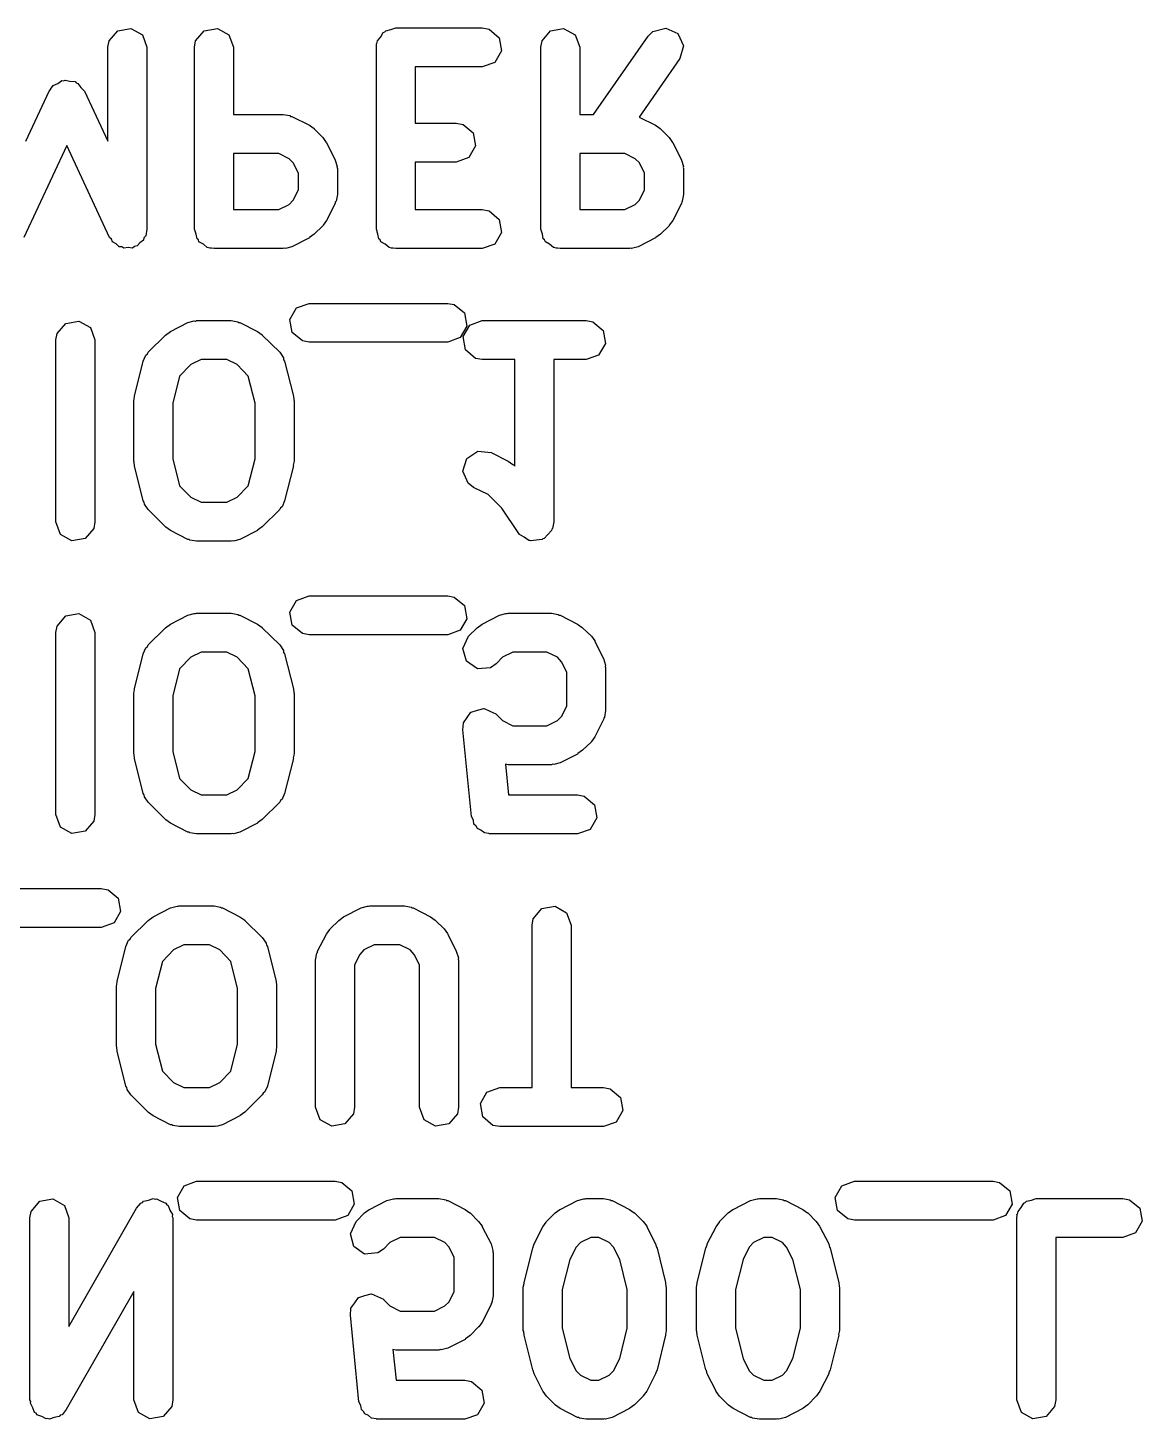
# Model space of a CAD drawing. Extents: x 101.2 to 197.2, y -144.3 to -85.8.
# Drawn here: x 124.28 to 128.57, y -114.32 to -108.96 of the extents above; entities that cross this region are included whole.
import ezdxf

# ---------------------------------------------------------------- set-up
doc = ezdxf.new("R2010")
doc.units = 0
doc.layers.add('BLACK', color=7, linetype='CONTINUOUS')

msp = doc.modelspace()

# ---------------------------------------------------------------- linework, layer by layer
at = {"layer": 'BLACK', "linetype": 'CONTINUOUS'}
for p, q in [((124.595, -109.014), (124.628, -108.975)), ((124.628, -108.975), (124.678, -108.966)), ((124.678, -108.966), (124.723, -108.991)), ((124.928, -109.014), (124.961, -108.975)), ((124.961, -108.975), (125.012, -108.966)), ((125.012, -108.966), (125.056, -108.991)), ((125.65, -108.982), (125.657, -108.98)), ((125.657, -108.98), (125.661, -108.975)), ((125.661, -108.975), (125.68, -108.971)), ((125.68, -108.971), (125.699, -108.964)), ((125.699, -108.964), (126.032, -108.964)), ((126.032, -108.964), (126.058, -108.969)), ((126.058, -108.969), (126.097, -109.002)), ((126.262, -109.014), (126.295, -108.975)), ((126.295, -108.975), (126.345, -108.966)), ((126.345, -108.966), (126.389, -108.991)), ((126.671, -108.996), (126.689, -108.978)), ((126.689, -108.978), (126.739, -108.965)), ((126.739, -108.965), (126.785, -108.986)), ((124.59, -109.039), (124.595, -109.014)), ((124.723, -108.991), (124.74, -109.039)), ((124.924, -109.039), (124.928, -109.014)), ((125.056, -108.991), (125.074, -109.039)), ((125.624, -109.039), (125.625, -109.03)), ((125.625, -109.026), (125.626, -109.024)), ((125.625, -109.03), (125.625, -109.026)), ((125.626, -109.024), (125.628, -109.014)), ((125.628, -109.014), (125.641, -108.999)), ((125.641, -108.999), (125.65, -108.982)), ((126.097, -109.002), (126.106, -109.052)), ((126.257, -109.039), (126.262, -109.014)), ((126.389, -108.991), (126.407, -109.039)), ((126.46, -109.298), (126.671, -108.996)), ((126.785, -108.986), (126.807, -109.033)), ((126.807, -109.033), (126.793, -109.082)), ((124.59, -109.401), (124.59, -109.039)), ((124.74, -109.039), (124.74, -109.739)), ((124.924, -109.739), (124.924, -109.039)), ((125.074, -109.039), (125.074, -109.298)), ((125.624, -109.739), (125.624, -109.039)), ((126.106, -109.052), (126.08, -109.097)), ((126.257, -109.739), (126.257, -109.039)), ((126.407, -109.039), (126.407, -109.298)), ((126.793, -109.082), (126.636, -109.308)), ((126.032, -109.114), (125.774, -109.114)), ((125.774, -109.114), (125.774, -109.331)), ((126.08, -109.097), (126.032, -109.114)), ((124.37, -109.2), (124.371, -109.196)), ((124.371, -109.196), (124.373, -109.195)), ((124.373, -109.195), (124.379, -109.186)), ((124.379, -109.186), (124.397, -109.178)), ((124.397, -109.178), (124.413, -109.167)), ((124.413, -109.167), (124.419, -109.168)), ((124.419, -109.168), (124.426, -109.165)), ((124.426, -109.165), (124.444, -109.17)), ((124.444, -109.17), (124.464, -109.171)), ((124.464, -109.171), (124.468, -109.176)), ((124.468, -109.176), (124.475, -109.178)), ((124.475, -109.178), (124.486, -109.194)), ((124.486, -109.194), (124.5, -109.208)), ((124.274, -109.401), (124.364, -109.208)), ((124.364, -109.208), (124.37, -109.2)), ((124.5, -109.208), (124.59, -109.401)), ((125.074, -109.298), (125.265, -109.298)), ((125.265, -109.298), (125.291, -109.302)), ((125.291, -109.302), (125.294, -109.305)), ((126.407, -109.298), (126.46, -109.298)), ((125.294, -109.305), (125.299, -109.306)), ((125.299, -109.306), (125.366, -109.339)), ((125.366, -109.339), (125.384, -109.352)), ((125.384, -109.352), (125.385, -109.353)), ((125.385, -109.353), (125.418, -109.386)), ((125.774, -109.331), (125.932, -109.331)), ((125.932, -109.331), (125.958, -109.336)), ((125.958, -109.336), (125.997, -109.369)), ((126.636, -109.308), (126.699, -109.339)), ((126.699, -109.339), (126.717, -109.352)), ((126.717, -109.352), (126.718, -109.353)), ((126.718, -109.353), (126.752, -109.386)), ((125.418, -109.386), (125.431, -109.405)), ((125.431, -109.405), (125.432, -109.406)), ((125.432, -109.406), (125.466, -109.473)), ((125.997, -109.369), (126.006, -109.419)), ((126.752, -109.386), (126.765, -109.405)), ((126.765, -109.405), (126.766, -109.406)), ((126.766, -109.406), (126.799, -109.473)), ((124.432, -109.417), (124.267, -109.771)), ((124.597, -109.771), (124.432, -109.417)), ((125.248, -109.448), (125.074, -109.448)), ((125.074, -109.448), (125.074, -109.664)), ((125.288, -109.468), (125.248, -109.448)), ((126.006, -109.419), (125.98, -109.464)), ((126.581, -109.448), (126.407, -109.448)), ((126.407, -109.448), (126.407, -109.664)), ((126.621, -109.468), (126.581, -109.448)), ((125.304, -109.484), (125.288, -109.468)), ((125.324, -109.524), (125.304, -109.484)), ((125.466, -109.473), (125.473, -109.498)), ((125.473, -109.498), (125.472, -109.502)), ((125.472, -109.502), (125.474, -109.506)), ((125.474, -109.506), (125.474, -109.606)), ((125.932, -109.481), (125.774, -109.481)), ((125.774, -109.481), (125.774, -109.664)), ((125.98, -109.464), (125.932, -109.481)), ((126.637, -109.484), (126.621, -109.468)), ((126.657, -109.524), (126.637, -109.484)), ((126.799, -109.473), (126.807, -109.498)), ((126.807, -109.498), (126.805, -109.502)), ((126.805, -109.502), (126.807, -109.506)), ((126.807, -109.506), (126.807, -109.606)), ((125.324, -109.588), (125.324, -109.524)), ((126.657, -109.588), (126.657, -109.524)), ((125.304, -109.628), (125.324, -109.588)), ((125.474, -109.606), (125.469, -109.632)), ((126.637, -109.628), (126.657, -109.588)), ((126.807, -109.606), (126.802, -109.632)), ((125.074, -109.664), (125.248, -109.664)), ((125.248, -109.664), (125.288, -109.644)), ((125.288, -109.644), (125.304, -109.628)), ((125.466, -109.64), (125.432, -109.706)), ((125.469, -109.632), (125.466, -109.635)), ((125.466, -109.635), (125.466, -109.64)), ((125.774, -109.664), (126.032, -109.664)), ((126.032, -109.664), (126.058, -109.669)), ((126.058, -109.669), (126.097, -109.702)), ((126.407, -109.664), (126.581, -109.664)), ((126.581, -109.664), (126.621, -109.644)), ((126.621, -109.644), (126.637, -109.628)), ((126.799, -109.64), (126.766, -109.706)), ((126.8, -109.635), (126.799, -109.64)), ((126.802, -109.632), (126.8, -109.635)), ((125.418, -109.726), (125.385, -109.759)), ((125.419, -109.724), (125.418, -109.726)), ((125.432, -109.706), (125.419, -109.724)), ((126.097, -109.702), (126.106, -109.752)), ((126.752, -109.726), (126.718, -109.759)), ((126.766, -109.706), (126.752, -109.724)), ((126.752, -109.724), (126.752, -109.726)), ((124.604, -109.778), (124.597, -109.771)), ((124.608, -109.788), (124.604, -109.778)), ((124.727, -109.782), (124.713, -109.792)), ((124.729, -109.773), (124.727, -109.782)), ((124.736, -109.765), (124.729, -109.773)), ((124.74, -109.739), (124.736, -109.765)), ((124.93, -109.758), (124.924, -109.739)), ((124.934, -109.777), (124.93, -109.758)), ((124.939, -109.781), (124.934, -109.777)), ((124.941, -109.788), (124.939, -109.781)), ((125.366, -109.773), (125.299, -109.807)), ((125.367, -109.772), (125.366, -109.773)), ((125.385, -109.759), (125.367, -109.772)), ((125.63, -109.758), (125.624, -109.739)), ((125.634, -109.777), (125.63, -109.758)), ((125.639, -109.781), (125.634, -109.777)), ((125.641, -109.788), (125.639, -109.781)), ((126.106, -109.752), (126.08, -109.797)), ((126.264, -109.758), (126.257, -109.739)), ((126.267, -109.777), (126.264, -109.758)), ((126.272, -109.781), (126.267, -109.777)), ((126.275, -109.788), (126.272, -109.781)), ((126.699, -109.773), (126.632, -109.807)), ((126.7, -109.772), (126.699, -109.773)), ((126.718, -109.759), (126.7, -109.772)), ((124.622, -109.796), (124.608, -109.788)), ((124.634, -109.807), (124.622, -109.796)), ((124.644, -109.808), (124.634, -109.807)), ((124.652, -109.813), (124.644, -109.808)), ((124.668, -109.81), (124.652, -109.813)), ((124.685, -109.812), (124.668, -109.81)), ((124.693, -109.806), (124.685, -109.812)), ((124.703, -109.804), (124.693, -109.806)), ((124.713, -109.792), (124.703, -109.804)), ((124.958, -109.797), (124.941, -109.788)), ((124.973, -109.81), (124.958, -109.797)), ((124.983, -109.812), (124.973, -109.81)), ((124.986, -109.813), (124.983, -109.812)), ((124.989, -109.813), (124.986, -109.813)), ((124.999, -109.814), (124.989, -109.813)), ((125.265, -109.814), (124.999, -109.814)), ((125.27, -109.813), (125.265, -109.814)), ((125.274, -109.814), (125.27, -109.813)), ((125.299, -109.807), (125.274, -109.814)), ((125.658, -109.797), (125.641, -109.788)), ((125.673, -109.81), (125.658, -109.797)), ((125.683, -109.812), (125.673, -109.81)), ((125.686, -109.813), (125.683, -109.812)), ((125.689, -109.813), (125.686, -109.813)), ((125.699, -109.814), (125.689, -109.813)), ((126.032, -109.814), (125.699, -109.814)), ((126.08, -109.797), (126.032, -109.814)), ((126.291, -109.797), (126.275, -109.788)), ((126.306, -109.81), (126.291, -109.797)), ((126.316, -109.812), (126.306, -109.81)), ((126.319, -109.813), (126.316, -109.812)), ((126.322, -109.813), (126.319, -109.813)), ((126.332, -109.814), (126.322, -109.813)), ((126.599, -109.814), (126.332, -109.814)), ((126.603, -109.813), (126.599, -109.814)), ((126.607, -109.814), (126.603, -109.813)), ((126.632, -109.807), (126.607, -109.814)), ((125.291, -110.087), (125.317, -110.042)), ((125.317, -110.042), (125.365, -110.025)), ((125.365, -110.025), (125.899, -110.025)), ((125.899, -110.025), (125.924, -110.029)), ((125.924, -110.029), (125.964, -110.062)), ((124.395, -110.141), (124.428, -110.102)), ((124.428, -110.102), (124.478, -110.093)), ((124.478, -110.093), (124.523, -110.118)), ((124.832, -110.133), (124.898, -110.099)), ((124.898, -110.099), (124.923, -110.092)), ((124.923, -110.092), (124.928, -110.093)), ((124.928, -110.093), (124.932, -110.091)), ((124.932, -110.091), (125.065, -110.091)), ((125.065, -110.091), (125.091, -110.096)), ((125.091, -110.096), (125.094, -110.099)), ((125.094, -110.099), (125.099, -110.099)), ((125.099, -110.099), (125.166, -110.133)), ((125.3, -110.137), (125.291, -110.087)), ((125.964, -110.062), (125.973, -110.113)), ((125.984, -110.109), (126.032, -110.091)), ((126.032, -110.091), (126.432, -110.091)), ((126.432, -110.091), (126.458, -110.096)), ((126.458, -110.096), (126.497, -110.129)), ((124.39, -110.166), (124.395, -110.141)), ((124.523, -110.118), (124.54, -110.166)), ((124.746, -110.213), (124.812, -110.147)), ((124.812, -110.147), (124.831, -110.134)), ((124.831, -110.134), (124.832, -110.133)), ((125.166, -110.133), (125.184, -110.146)), ((125.184, -110.146), (125.185, -110.147)), ((125.185, -110.147), (125.252, -110.213)), ((125.34, -110.17), (125.3, -110.137)), ((125.947, -110.157), (125.899, -110.175)), ((125.973, -110.113), (125.947, -110.157)), ((125.958, -110.153), (125.984, -110.109)), ((125.967, -110.204), (125.958, -110.153)), ((126.497, -110.129), (126.506, -110.179)), ((124.39, -110.866), (124.39, -110.166)), ((124.54, -110.166), (124.54, -110.866)), ((124.743, -110.22), (124.746, -110.213)), ((125.252, -110.213), (125.267, -110.235)), ((125.365, -110.175), (125.34, -110.17)), ((125.899, -110.175), (125.365, -110.175)), ((126.006, -110.237), (125.967, -110.204)), ((126.506, -110.179), (126.48, -110.224)), ((124.693, -110.382), (124.726, -110.248)), ((124.726, -110.248), (124.737, -110.224)), ((124.737, -110.224), (124.743, -110.22)), ((124.91, -110.261), (124.866, -110.305)), ((124.95, -110.241), (124.91, -110.261)), ((125.048, -110.241), (124.95, -110.241)), ((125.088, -110.261), (125.048, -110.241)), ((125.131, -110.305), (125.088, -110.261)), ((125.267, -110.235), (125.267, -110.242)), ((125.267, -110.242), (125.271, -110.248)), ((125.271, -110.248), (125.305, -110.382)), ((126.032, -110.241), (126.006, -110.237)), ((126.157, -110.241), (126.032, -110.241)), ((126.157, -110.652), (126.157, -110.241)), ((126.432, -110.241), (126.307, -110.241)), ((126.307, -110.241), (126.307, -110.866)), ((126.48, -110.224), (126.432, -110.241)), ((124.866, -110.305), (124.84, -110.409)), ((125.157, -110.409), (125.131, -110.305)), ((124.69, -110.4), (124.693, -110.385)), ((124.69, -110.633), (124.69, -110.4)), ((124.693, -110.385), (124.693, -110.382)), ((124.84, -110.409), (124.84, -110.624)), ((125.157, -110.624), (125.157, -110.409)), ((125.305, -110.382), (125.306, -110.397)), ((125.306, -110.397), (125.307, -110.4)), ((125.307, -110.4), (125.307, -110.633)), ((124.692, -110.636), (124.69, -110.633)), ((124.693, -110.651), (124.692, -110.636)), ((124.84, -110.624), (124.866, -110.728)), ((125.131, -110.728), (125.157, -110.624)), ((125.307, -110.633), (125.304, -110.648)), ((125.957, -110.671), (125.972, -110.622)), ((125.972, -110.622), (126.015, -110.594)), ((126.015, -110.594), (126.066, -110.599)), ((126.066, -110.599), (126.132, -110.633)), ((126.132, -110.633), (126.15, -110.646)), ((124.726, -110.785), (124.693, -110.651)), ((125.305, -110.651), (125.271, -110.785)), ((125.304, -110.648), (125.305, -110.651)), ((125.978, -110.718), (125.957, -110.671)), ((126.15, -110.646), (126.152, -110.647)), ((126.152, -110.647), (126.157, -110.652)), ((124.866, -110.728), (124.91, -110.771)), ((125.088, -110.771), (125.131, -110.728)), ((125.998, -110.734), (125.978, -110.718)), ((126.054, -110.761), (125.998, -110.734)), ((124.73, -110.791), (124.726, -110.785)), ((124.731, -110.798), (124.73, -110.791)), ((124.746, -110.819), (124.731, -110.798)), ((124.91, -110.771), (124.95, -110.791)), ((124.95, -110.791), (125.048, -110.791)), ((125.048, -110.791), (125.088, -110.771)), ((125.271, -110.785), (125.261, -110.808)), ((126.107, -110.814), (126.054, -110.761)), ((124.812, -110.886), (124.746, -110.819)), ((125.252, -110.819), (125.185, -110.886)), ((125.255, -110.813), (125.252, -110.819)), ((125.261, -110.808), (125.255, -110.813)), ((126.17, -110.908), (126.107, -110.814)), ((124.408, -110.915), (124.39, -110.866)), ((124.536, -110.892), (124.503, -110.931)), ((124.54, -110.866), (124.536, -110.892)), ((124.814, -110.887), (124.812, -110.886)), ((124.832, -110.9), (124.814, -110.887)), ((124.898, -110.934), (124.832, -110.9)), ((125.166, -110.9), (125.099, -110.934)), ((125.167, -110.899), (125.166, -110.9)), ((125.185, -110.886), (125.167, -110.899)), ((126.173, -110.911), (126.17, -110.908)), ((126.299, -110.9), (126.284, -110.915)), ((126.3, -110.895), (126.299, -110.9)), ((126.302, -110.892), (126.3, -110.895)), ((126.307, -110.866), (126.302, -110.892)), ((124.452, -110.94), (124.408, -110.915)), ((124.503, -110.931), (124.452, -110.94)), ((124.903, -110.934), (124.898, -110.934)), ((124.906, -110.937), (124.903, -110.934)), ((124.932, -110.941), (124.906, -110.937)), ((125.065, -110.941), (124.932, -110.941)), ((125.07, -110.94), (125.065, -110.941)), ((125.074, -110.941), (125.07, -110.94)), ((125.099, -110.934), (125.074, -110.941)), ((126.175, -110.915), (126.173, -110.911)), ((126.193, -110.926), (126.175, -110.915)), ((126.211, -110.938), (126.193, -110.926)), ((126.215, -110.938), (126.211, -110.938)), ((126.219, -110.94), (126.215, -110.938)), ((126.24, -110.937), (126.219, -110.94)), ((126.262, -110.935), (126.24, -110.937)), ((126.265, -110.932), (126.262, -110.935)), ((126.27, -110.931), (126.265, -110.932)), ((126.284, -110.915), (126.27, -110.931)), ((125.291, -111.214), (125.317, -111.169)), ((125.317, -111.169), (125.365, -111.152)), ((125.365, -111.152), (125.899, -111.152)), ((125.899, -111.152), (125.924, -111.156)), ((125.924, -111.156), (125.964, -111.189)), ((124.395, -111.268), (124.428, -111.229)), ((124.428, -111.229), (124.478, -111.22)), ((124.478, -111.22), (124.523, -111.245)), ((124.832, -111.26), (124.898, -111.226)), ((124.898, -111.226), (124.923, -111.219)), ((124.923, -111.219), (124.928, -111.22)), ((124.928, -111.22), (124.932, -111.218)), ((124.932, -111.218), (125.065, -111.218)), ((125.065, -111.218), (125.091, -111.223)), ((125.091, -111.223), (125.094, -111.226)), ((125.094, -111.226), (125.099, -111.226)), ((125.099, -111.226), (125.166, -111.26)), ((125.3, -111.264), (125.291, -111.214)), ((125.964, -111.189), (125.973, -111.24)), ((126.032, -111.26), (126.098, -111.226)), ((126.098, -111.226), (126.123, -111.219)), ((126.123, -111.219), (126.128, -111.22)), ((126.128, -111.22), (126.132, -111.218)), ((126.132, -111.218), (126.299, -111.218)), ((126.299, -111.218), (126.324, -111.223)), ((126.324, -111.223), (126.328, -111.226)), ((126.328, -111.226), (126.332, -111.226)), ((126.332, -111.226), (126.399, -111.26)), ((124.39, -111.293), (124.395, -111.268)), ((124.523, -111.245), (124.54, -111.293)), ((124.746, -111.34), (124.812, -111.274)), ((124.812, -111.274), (124.831, -111.261)), ((124.831, -111.261), (124.832, -111.26)), ((125.166, -111.26), (125.184, -111.273)), ((125.184, -111.273), (125.185, -111.274)), ((125.185, -111.274), (125.252, -111.34)), ((125.34, -111.297), (125.3, -111.264)), ((125.947, -111.284), (125.899, -111.302)), ((125.973, -111.24), (125.947, -111.284)), ((125.979, -111.307), (126.012, -111.274)), ((126.012, -111.274), (126.031, -111.261)), ((126.031, -111.261), (126.032, -111.26)), ((126.399, -111.26), (126.417, -111.273)), ((126.417, -111.273), (126.418, -111.274)), ((126.418, -111.274), (126.452, -111.307)), ((124.39, -111.993), (124.39, -111.293)), ((124.54, -111.293), (124.54, -111.993)), ((125.365, -111.302), (125.34, -111.297)), ((125.899, -111.302), (125.365, -111.302)), ((125.957, -111.354), (125.979, -111.307)), ((126.452, -111.307), (126.465, -111.325)), ((126.465, -111.325), (126.466, -111.327)), ((126.466, -111.327), (126.499, -111.393)), ((124.693, -111.509), (124.726, -111.375)), ((124.726, -111.375), (124.737, -111.351)), ((124.737, -111.351), (124.743, -111.347)), ((124.743, -111.347), (124.746, -111.34)), ((124.91, -111.388), (124.866, -111.432)), ((124.95, -111.368), (124.91, -111.388)), ((125.048, -111.368), (124.95, -111.368)), ((125.088, -111.388), (125.048, -111.368)), ((125.131, -111.432), (125.088, -111.388)), ((125.252, -111.34), (125.267, -111.362)), ((125.267, -111.362), (125.267, -111.369)), ((125.267, -111.369), (125.271, -111.375)), ((125.271, -111.375), (125.305, -111.509)), ((125.971, -111.403), (125.957, -111.354)), ((126.11, -111.388), (126.085, -111.413)), ((126.15, -111.368), (126.11, -111.388)), ((126.281, -111.368), (126.15, -111.368)), ((126.321, -111.388), (126.281, -111.368)), ((126.337, -111.405), (126.321, -111.388)), ((124.866, -111.432), (124.84, -111.536)), ((125.157, -111.536), (125.131, -111.432)), ((126.013, -111.433), (125.971, -111.403)), ((126.064, -111.428), (126.013, -111.433)), ((126.085, -111.413), (126.064, -111.428)), ((126.357, -111.445), (126.337, -111.405)), ((126.357, -111.576), (126.357, -111.445)), ((126.499, -111.393), (126.507, -111.418)), ((126.507, -111.418), (126.505, -111.423)), ((126.505, -111.423), (126.507, -111.427)), ((126.507, -111.427), (126.507, -111.593)), ((124.69, -111.527), (124.693, -111.512)), ((124.69, -111.76), (124.69, -111.527)), ((124.693, -111.512), (124.693, -111.509)), ((124.84, -111.536), (124.84, -111.751)), ((125.157, -111.751), (125.157, -111.536)), ((125.305, -111.509), (125.306, -111.524)), ((125.306, -111.524), (125.307, -111.527)), ((125.307, -111.527), (125.307, -111.76)), ((125.974, -111.62), (125.988, -111.599)), ((125.988, -111.599), (125.989, -111.599)), ((125.989, -111.599), (126.013, -111.592)), ((125.989, -111.599), (125.989, -111.599)), ((126.013, -111.592), (126.038, -111.585)), ((126.038, -111.585), (126.038, -111.586)), ((126.038, -111.586), (126.039, -111.585)), ((126.039, -111.585), (126.061, -111.596)), ((126.061, -111.596), (126.084, -111.606)), ((126.084, -111.606), (126.085, -111.607)), ((126.085, -111.607), (126.085, -111.607)), ((126.085, -111.607), (126.11, -111.632)), ((126.337, -111.616), (126.357, -111.576)), ((126.507, -111.593), (126.502, -111.619)), ((125.957, -111.668), (125.959, -111.642)), ((125.959, -111.642), (125.96, -111.641)), ((125.96, -111.641), (125.974, -111.62)), ((125.96, -111.641), (125.96, -111.641)), ((126.11, -111.632), (126.15, -111.652)), ((126.15, -111.652), (126.281, -111.652)), ((126.281, -111.652), (126.321, -111.632)), ((126.321, -111.632), (126.337, -111.616)), ((126.499, -111.627), (126.466, -111.694)), ((126.5, -111.623), (126.499, -111.627)), ((126.502, -111.619), (126.5, -111.623)), ((125.991, -112.001), (125.957, -111.668)), ((126.452, -111.713), (126.418, -111.746)), ((126.466, -111.694), (126.452, -111.712)), ((126.452, -111.712), (126.452, -111.713)), ((124.692, -111.763), (124.69, -111.76)), ((124.693, -111.778), (124.692, -111.763)), ((124.84, -111.751), (124.866, -111.855)), ((125.131, -111.855), (125.157, -111.751)), ((125.307, -111.76), (125.304, -111.775)), ((126.399, -111.761), (126.332, -111.794)), ((126.4, -111.759), (126.399, -111.761)), ((126.418, -111.746), (126.4, -111.759)), ((124.726, -111.912), (124.693, -111.778)), ((125.305, -111.778), (125.271, -111.912)), ((125.304, -111.775), (125.305, -111.778)), ((126.132, -111.802), (126.121, -111.8)), ((126.121, -111.8), (126.133, -111.918)), ((126.299, -111.802), (126.132, -111.802)), ((126.303, -111.8), (126.299, -111.802)), ((126.307, -111.801), (126.303, -111.8)), ((126.332, -111.794), (126.307, -111.801)), ((124.866, -111.855), (124.91, -111.898)), ((125.088, -111.898), (125.131, -111.855)), ((124.73, -111.918), (124.726, -111.912)), ((124.731, -111.925), (124.73, -111.918)), ((124.746, -111.946), (124.731, -111.925)), ((124.91, -111.898), (124.95, -111.918)), ((124.95, -111.918), (125.048, -111.918)), ((125.048, -111.918), (125.088, -111.898)), ((125.271, -111.912), (125.261, -111.935)), ((126.133, -111.918), (126.399, -111.918)), ((126.399, -111.918), (126.424, -111.923)), ((126.424, -111.923), (126.464, -111.956)), ((124.812, -112.013), (124.746, -111.946)), ((125.252, -111.946), (125.185, -112.013)), ((125.255, -111.94), (125.252, -111.946)), ((125.261, -111.935), (125.255, -111.94)), ((126.464, -111.956), (126.473, -112.006)), ((124.408, -112.042), (124.39, -111.993)), ((124.536, -112.019), (124.503, -112.058)), ((124.54, -111.993), (124.536, -112.019)), ((124.814, -112.014), (124.812, -112.013)), ((124.832, -112.027), (124.814, -112.014)), ((124.898, -112.061), (124.832, -112.027)), ((125.166, -112.027), (125.099, -112.061)), ((125.167, -112.026), (125.166, -112.027)), ((125.185, -112.013), (125.167, -112.026)), ((125.998, -112.015), (125.991, -112.001)), ((126, -112.031), (125.998, -112.015)), ((126.008, -112.038), (126, -112.031)), ((126.473, -112.006), (126.447, -112.051)), ((124.452, -112.067), (124.408, -112.042)), ((124.503, -112.058), (124.452, -112.067)), ((124.903, -112.061), (124.898, -112.061)), ((124.906, -112.064), (124.903, -112.061)), ((124.932, -112.068), (124.906, -112.064)), ((125.065, -112.068), (124.932, -112.068)), ((125.07, -112.067), (125.065, -112.068)), ((125.074, -112.068), (125.07, -112.067)), ((125.099, -112.061), (125.074, -112.068)), ((126.013, -112.047), (126.008, -112.038)), ((126.027, -112.054), (126.013, -112.047)), ((126.04, -112.064), (126.027, -112.054)), ((126.057, -112.067), (126.04, -112.064)), ((126.06, -112.068), (126.057, -112.067)), ((126.061, -112.068), (126.06, -112.068)), ((126.065, -112.068), (126.061, -112.068)), ((126.399, -112.068), (126.065, -112.068)), ((126.447, -112.051), (126.399, -112.068)), ((124.032, -112.279), (124.565, -112.279)), ((124.565, -112.279), (124.591, -112.283)), ((124.591, -112.283), (124.63, -112.316)), ((124.63, -112.316), (124.639, -112.367)), ((124.765, -112.387), (124.832, -112.353)), ((124.832, -112.353), (124.857, -112.346)), ((124.857, -112.346), (124.861, -112.347)), ((124.861, -112.347), (124.865, -112.345)), ((124.865, -112.345), (124.999, -112.345)), ((124.999, -112.345), (125.024, -112.35)), ((125.024, -112.35), (125.028, -112.353)), ((125.028, -112.353), (125.032, -112.353)), ((125.032, -112.353), (125.099, -112.387)), ((125.498, -112.387), (125.565, -112.353)), ((125.565, -112.353), (125.59, -112.346)), ((125.59, -112.346), (125.594, -112.347)), ((125.594, -112.347), (125.599, -112.345)), ((125.599, -112.345), (125.732, -112.345)), ((125.732, -112.345), (125.758, -112.35)), ((125.758, -112.35), (125.761, -112.353)), ((125.761, -112.353), (125.766, -112.353)), ((125.766, -112.353), (125.832, -112.387)), ((126.228, -112.395), (126.261, -112.356)), ((126.261, -112.356), (126.312, -112.347)), ((126.312, -112.347), (126.356, -112.372)), ((124.639, -112.367), (124.614, -112.411)), ((124.679, -112.467), (124.746, -112.401)), ((124.746, -112.401), (124.764, -112.388)), ((124.764, -112.388), (124.765, -112.387)), ((125.099, -112.387), (125.117, -112.4)), ((125.117, -112.4), (125.118, -112.401)), ((125.118, -112.401), (125.185, -112.467)), ((125.446, -112.434), (125.479, -112.401)), ((125.479, -112.401), (125.497, -112.388)), ((125.497, -112.388), (125.498, -112.387)), ((125.832, -112.387), (125.85, -112.4)), ((125.85, -112.4), (125.852, -112.401)), ((125.852, -112.401), (125.885, -112.434)), ((126.224, -112.42), (126.228, -112.395)), ((126.356, -112.372), (126.374, -112.42)), ((124.565, -112.429), (124.032, -112.429)), ((124.614, -112.411), (124.565, -112.429)), ((125.398, -112.52), (125.432, -112.454)), ((125.432, -112.454), (125.445, -112.436)), ((125.445, -112.436), (125.446, -112.434)), ((125.885, -112.434), (125.898, -112.452)), ((125.898, -112.452), (125.899, -112.454)), ((125.899, -112.454), (125.932, -112.52)), ((126.224, -113.045), (126.224, -112.42)), ((126.374, -112.42), (126.374, -113.045)), ((124.626, -112.636), (124.659, -112.502)), ((124.659, -112.502), (124.67, -112.478)), ((124.67, -112.478), (124.676, -112.474)), ((124.676, -112.474), (124.679, -112.467)), ((124.843, -112.515), (124.8, -112.559)), ((124.883, -112.495), (124.843, -112.515)), ((124.981, -112.495), (124.883, -112.495)), ((125.021, -112.515), (124.981, -112.495)), ((125.064, -112.559), (125.021, -112.515)), ((125.185, -112.467), (125.2, -112.489)), ((125.2, -112.489), (125.201, -112.496)), ((125.201, -112.496), (125.205, -112.502)), ((125.205, -112.502), (125.238, -112.636)), ((125.576, -112.515), (125.56, -112.532)), ((125.616, -112.495), (125.576, -112.515)), ((125.714, -112.495), (125.616, -112.495)), ((125.754, -112.515), (125.714, -112.495)), ((125.77, -112.532), (125.754, -112.515)), ((124.8, -112.559), (124.774, -112.663)), ((125.09, -112.663), (125.064, -112.559)), ((125.39, -112.554), (125.395, -112.528)), ((125.39, -113.12), (125.39, -112.554)), ((125.395, -112.528), (125.398, -112.525)), ((125.398, -112.525), (125.398, -112.52)), ((125.56, -112.532), (125.54, -112.572)), ((125.79, -112.572), (125.77, -112.532)), ((125.932, -112.52), (125.94, -112.545)), ((125.94, -112.545), (125.939, -112.55)), ((125.939, -112.55), (125.94, -112.554)), ((125.94, -112.554), (125.94, -113.12)), ((125.54, -112.572), (125.54, -113.12)), ((125.79, -113.12), (125.79, -112.572)), ((124.624, -112.654), (124.626, -112.639)), ((124.624, -112.887), (124.624, -112.654)), ((124.626, -112.639), (124.626, -112.636)), ((124.774, -112.663), (124.774, -112.878)), ((125.09, -112.878), (125.09, -112.663)), ((125.238, -112.636), (125.239, -112.651)), ((125.239, -112.651), (125.24, -112.654)), ((125.24, -112.654), (125.24, -112.887)), ((124.625, -112.89), (124.624, -112.887)), ((124.626, -112.905), (124.625, -112.89)), ((124.774, -112.878), (124.8, -112.982)), ((125.064, -112.982), (125.09, -112.878)), ((125.24, -112.887), (125.238, -112.902)), ((124.659, -113.039), (124.626, -112.905)), ((125.238, -112.905), (125.205, -113.039)), ((125.238, -112.902), (125.238, -112.905)), ((124.8, -112.982), (124.843, -113.025)), ((125.021, -113.025), (125.064, -112.982)), ((124.663, -113.045), (124.659, -113.039)), ((124.664, -113.052), (124.663, -113.045)), ((124.679, -113.073), (124.664, -113.052)), ((124.843, -113.025), (124.883, -113.045)), ((124.883, -113.045), (124.981, -113.045)), ((124.981, -113.045), (125.021, -113.025)), ((125.205, -113.039), (125.194, -113.062)), ((126.05, -113.063), (126.099, -113.045)), ((126.099, -113.045), (126.224, -113.045)), ((126.374, -113.045), (126.499, -113.045)), ((126.499, -113.045), (126.524, -113.05)), ((126.524, -113.05), (126.564, -113.083)), ((124.746, -113.14), (124.679, -113.073)), ((125.185, -113.073), (125.118, -113.14)), ((125.188, -113.067), (125.185, -113.073)), ((125.194, -113.062), (125.188, -113.067)), ((126.025, -113.107), (126.05, -113.063)), ((126.034, -113.158), (126.025, -113.107)), ((126.564, -113.083), (126.573, -113.133)), ((124.747, -113.141), (124.746, -113.14)), ((124.765, -113.154), (124.747, -113.141)), ((124.832, -113.188), (124.765, -113.154)), ((125.099, -113.154), (125.032, -113.188)), ((125.1, -113.153), (125.099, -113.154)), ((125.118, -113.14), (125.1, -113.153)), ((125.408, -113.169), (125.39, -113.12)), ((125.536, -113.146), (125.503, -113.185)), ((125.54, -113.12), (125.536, -113.146)), ((125.808, -113.169), (125.79, -113.12)), ((125.936, -113.146), (125.903, -113.185)), ((125.94, -113.12), (125.936, -113.146)), ((126.073, -113.191), (126.034, -113.158)), ((126.573, -113.133), (126.547, -113.178)), ((124.836, -113.188), (124.832, -113.188)), ((124.84, -113.191), (124.836, -113.188)), ((124.865, -113.195), (124.84, -113.191)), ((124.999, -113.195), (124.865, -113.195)), ((125.003, -113.194), (124.999, -113.195)), ((125.007, -113.195), (125.003, -113.194)), ((125.032, -113.188), (125.007, -113.195)), ((125.452, -113.194), (125.408, -113.169)), ((125.503, -113.185), (125.452, -113.194)), ((125.852, -113.194), (125.808, -113.169)), ((125.903, -113.185), (125.852, -113.194)), ((126.099, -113.195), (126.073, -113.191)), ((126.499, -113.195), (126.099, -113.195)), ((126.547, -113.178), (126.499, -113.195)), ((124.858, -113.468), (124.884, -113.423)), ((124.884, -113.423), (124.932, -113.406)), ((124.932, -113.406), (125.465, -113.406)), ((125.465, -113.406), (125.491, -113.41)), ((125.491, -113.41), (125.53, -113.443)), ((127.391, -113.468), (127.417, -113.423)), ((127.417, -113.423), (127.465, -113.406)), ((127.465, -113.406), (127.999, -113.406)), ((127.999, -113.406), (128.024, -113.41)), ((128.024, -113.41), (128.064, -113.443)), ((124.328, -113.483), (124.378, -113.474)), ((124.378, -113.474), (124.423, -113.499)), ((124.728, -113.483), (124.747, -113.479)), ((124.747, -113.479), (124.765, -113.472)), ((124.765, -113.472), (124.772, -113.475)), ((124.772, -113.475), (124.778, -113.474)), ((124.778, -113.474), (124.795, -113.483)), ((124.867, -113.518), (124.858, -113.468)), ((125.53, -113.443), (125.539, -113.494)), ((125.598, -113.514), (125.665, -113.48)), ((125.665, -113.48), (125.69, -113.473)), ((125.69, -113.473), (125.694, -113.474)), ((125.694, -113.474), (125.699, -113.472)), ((125.699, -113.472), (125.865, -113.472)), ((125.865, -113.472), (125.891, -113.477)), ((125.891, -113.477), (125.894, -113.48)), ((125.894, -113.48), (125.899, -113.48)), ((125.899, -113.48), (125.966, -113.514)), ((126.332, -113.514), (126.398, -113.48)), ((126.398, -113.48), (126.423, -113.473)), ((126.423, -113.473), (126.428, -113.474)), ((126.428, -113.474), (126.432, -113.472)), ((126.432, -113.472), (126.499, -113.472)), ((126.499, -113.472), (126.524, -113.477)), ((126.524, -113.477), (126.528, -113.48)), ((126.528, -113.48), (126.532, -113.48)), ((126.532, -113.48), (126.599, -113.514)), ((126.998, -113.514), (127.065, -113.48)), ((127.065, -113.48), (127.09, -113.473)), ((127.09, -113.473), (127.094, -113.474)), ((127.094, -113.474), (127.099, -113.472)), ((127.099, -113.472), (127.165, -113.472)), ((127.165, -113.472), (127.191, -113.477)), ((127.191, -113.477), (127.194, -113.48)), ((127.194, -113.48), (127.199, -113.48)), ((127.199, -113.48), (127.266, -113.514)), ((127.4, -113.518), (127.391, -113.468)), ((128.064, -113.443), (128.073, -113.494)), ((128.128, -113.483), (128.147, -113.479)), ((128.147, -113.479), (128.165, -113.472)), ((128.165, -113.472), (128.499, -113.472)), ((128.499, -113.472), (128.524, -113.477)), ((128.524, -113.477), (128.564, -113.51)), ((124.29, -113.547), (124.295, -113.522)), ((124.295, -113.522), (124.328, -113.483)), ((124.423, -113.499), (124.44, -113.547)), ((124.44, -113.965), (124.7, -113.51)), ((124.7, -113.51), (124.717, -113.49)), ((124.717, -113.49), (124.723, -113.488)), ((124.723, -113.488), (124.728, -113.483)), ((124.795, -113.483), (124.813, -113.49)), ((124.813, -113.49), (124.817, -113.496)), ((124.817, -113.496), (124.823, -113.499)), ((124.823, -113.499), (124.829, -113.517)), ((124.829, -113.517), (124.839, -113.534)), ((124.839, -113.534), (124.838, -113.541)), ((124.906, -113.551), (124.867, -113.518)), ((125.539, -113.494), (125.514, -113.538)), ((125.546, -113.561), (125.579, -113.528)), ((125.579, -113.528), (125.597, -113.515)), ((125.597, -113.515), (125.598, -113.514)), ((125.966, -113.514), (125.984, -113.527)), ((125.984, -113.527), (125.985, -113.528)), ((125.985, -113.528), (126.018, -113.561)), ((126.279, -113.561), (126.312, -113.528)), ((126.312, -113.528), (126.331, -113.515)), ((126.331, -113.515), (126.332, -113.514)), ((126.599, -113.514), (126.617, -113.527)), ((126.617, -113.527), (126.618, -113.528)), ((126.618, -113.528), (126.652, -113.561)), ((126.946, -113.561), (126.979, -113.528)), ((126.979, -113.528), (126.997, -113.515)), ((126.997, -113.515), (126.998, -113.514)), ((127.266, -113.514), (127.284, -113.527)), ((127.284, -113.527), (127.285, -113.528)), ((127.285, -113.528), (127.318, -113.561)), ((127.44, -113.551), (127.4, -113.518)), ((128.073, -113.494), (128.047, -113.538)), ((128.091, -113.534), (128.093, -113.532)), ((128.092, -113.538), (128.091, -113.534)), ((128.093, -113.532), (128.095, -113.522)), ((128.095, -113.522), (128.107, -113.507)), ((128.107, -113.507), (128.117, -113.49)), ((128.117, -113.49), (128.123, -113.488)), ((128.123, -113.488), (128.128, -113.483)), ((128.564, -113.51), (128.573, -113.56)), ((124.29, -114.247), (124.29, -113.547)), ((124.44, -113.547), (124.44, -113.965)), ((124.838, -113.541), (124.84, -113.547)), ((124.84, -113.547), (124.84, -114.247)), ((124.932, -113.556), (124.906, -113.551)), ((125.465, -113.556), (124.932, -113.556)), ((125.514, -113.538), (125.465, -113.556)), ((125.524, -113.608), (125.546, -113.561)), ((126.018, -113.561), (126.031, -113.579)), ((126.031, -113.579), (126.032, -113.581)), ((126.032, -113.581), (126.066, -113.647)), ((126.232, -113.647), (126.265, -113.581)), ((126.265, -113.581), (126.278, -113.563)), ((126.278, -113.563), (126.279, -113.561)), ((126.652, -113.561), (126.665, -113.579)), ((126.665, -113.579), (126.666, -113.581)), ((126.666, -113.581), (126.699, -113.647)), ((126.898, -113.647), (126.932, -113.581)), ((126.932, -113.581), (126.945, -113.563)), ((126.945, -113.563), (126.946, -113.561)), ((127.318, -113.561), (127.331, -113.579)), ((127.331, -113.579), (127.332, -113.581)), ((127.332, -113.581), (127.366, -113.647)), ((127.465, -113.556), (127.44, -113.551)), ((127.999, -113.556), (127.465, -113.556)), ((128.047, -113.538), (127.999, -113.556)), ((128.09, -113.547), (128.092, -113.538)), ((128.09, -114.247), (128.09, -113.547)), ((128.573, -113.56), (128.547, -113.605)), ((125.537, -113.657), (125.524, -113.608)), ((125.676, -113.642), (125.652, -113.667)), ((125.716, -113.622), (125.676, -113.642)), ((125.848, -113.622), (125.716, -113.622)), ((125.888, -113.642), (125.848, -113.622)), ((125.904, -113.659), (125.888, -113.642)), ((126.41, -113.642), (126.394, -113.659)), ((126.45, -113.622), (126.41, -113.642)), ((126.481, -113.622), (126.45, -113.622)), ((126.521, -113.642), (126.481, -113.622)), ((126.537, -113.659), (126.521, -113.642)), ((127.076, -113.642), (127.06, -113.659)), ((127.116, -113.622), (127.076, -113.642)), ((127.148, -113.622), (127.116, -113.622)), ((127.188, -113.642), (127.148, -113.622)), ((127.204, -113.659), (127.188, -113.642)), ((128.499, -113.622), (128.24, -113.622)), ((128.24, -113.622), (128.24, -114.247)), ((128.547, -113.605), (128.499, -113.622)), ((125.579, -113.687), (125.537, -113.657)), ((125.63, -113.682), (125.579, -113.687)), ((125.652, -113.667), (125.63, -113.682)), ((125.924, -113.699), (125.904, -113.659)), ((126.066, -113.647), (126.073, -113.672)), ((126.073, -113.672), (126.072, -113.677)), ((126.072, -113.677), (126.074, -113.681)), ((126.074, -113.681), (126.074, -113.847)), ((126.193, -113.796), (126.226, -113.663)), ((126.226, -113.663), (126.231, -113.651)), ((126.231, -113.651), (126.232, -113.647)), ((126.394, -113.659), (126.369, -113.707)), ((126.561, -113.707), (126.537, -113.659)), ((126.699, -113.647), (126.703, -113.66)), ((126.703, -113.66), (126.705, -113.663)), ((126.705, -113.663), (126.738, -113.796)), ((126.859, -113.796), (126.893, -113.663)), ((126.893, -113.663), (126.898, -113.651)), ((126.898, -113.651), (126.898, -113.647)), ((127.06, -113.659), (127.036, -113.707)), ((127.228, -113.707), (127.204, -113.659)), ((127.366, -113.647), (127.369, -113.66)), ((127.369, -113.66), (127.371, -113.663)), ((127.371, -113.663), (127.405, -113.796)), ((125.924, -113.83), (125.924, -113.699)), ((126.369, -113.707), (126.34, -113.823)), ((126.59, -113.823), (126.561, -113.707)), ((127.036, -113.707), (127.007, -113.823)), ((127.257, -113.823), (127.228, -113.707)), ((126.19, -113.814), (126.193, -113.799)), ((126.193, -113.799), (126.193, -113.796)), ((126.738, -113.796), (126.739, -113.811)), ((126.857, -113.814), (126.86, -113.799)), ((126.86, -113.799), (126.859, -113.796)), ((127.405, -113.796), (127.406, -113.811)), ((124.69, -113.83), (124.43, -114.285)), ((124.69, -114.247), (124.69, -113.83)), ((125.541, -113.874), (125.555, -113.853)), ((125.555, -113.853), (125.555, -113.853)), ((125.555, -113.853), (125.556, -113.853)), ((125.556, -113.853), (125.58, -113.846)), ((125.58, -113.846), (125.604, -113.839)), ((125.604, -113.839), (125.605, -113.84)), ((125.605, -113.84), (125.605, -113.839)), ((125.605, -113.839), (125.628, -113.85)), ((125.628, -113.85), (125.651, -113.86)), ((125.904, -113.87), (125.924, -113.83)), ((126.074, -113.847), (126.069, -113.873)), ((126.19, -113.981), (126.19, -113.814)), ((126.34, -113.823), (126.34, -113.972)), ((126.59, -113.972), (126.59, -113.823)), ((126.739, -113.811), (126.74, -113.814)), ((126.74, -113.814), (126.74, -113.981)), ((126.857, -113.981), (126.857, -113.814)), ((127.007, -113.823), (127.007, -113.972)), ((127.257, -113.972), (127.257, -113.823)), ((127.406, -113.811), (127.407, -113.814)), ((127.407, -113.814), (127.407, -113.981)), ((125.524, -113.922), (125.526, -113.896)), ((125.526, -113.895), (125.541, -113.874)), ((125.526, -113.896), (125.526, -113.895)), ((125.526, -113.895), (125.526, -113.895)), ((125.651, -113.86), (125.651, -113.861)), ((125.651, -113.861), (125.652, -113.861)), ((125.652, -113.861), (125.676, -113.886)), ((125.676, -113.886), (125.716, -113.906)), ((125.716, -113.906), (125.848, -113.906)), ((125.848, -113.906), (125.888, -113.886)), ((125.888, -113.886), (125.904, -113.87)), ((126.066, -113.881), (126.032, -113.948)), ((126.069, -113.873), (126.066, -113.877)), ((126.066, -113.877), (126.066, -113.881)), ((125.557, -114.255), (125.524, -113.922)), ((126.032, -113.948), (126.019, -113.966)), ((125.966, -114.015), (125.899, -114.048)), ((125.967, -114.013), (125.966, -114.015)), ((125.985, -114), (125.967, -114.013)), ((126.018, -113.967), (125.985, -114)), ((126.019, -113.966), (126.018, -113.967)), ((126.192, -113.984), (126.19, -113.981)), ((126.193, -113.999), (126.192, -113.984)), ((126.226, -114.132), (126.193, -113.999)), ((126.34, -113.972), (126.369, -114.088)), ((126.561, -114.088), (126.59, -113.972)), ((126.738, -113.999), (126.705, -114.132)), ((126.74, -113.981), (126.738, -113.996)), ((126.738, -113.996), (126.738, -113.999)), ((126.858, -113.984), (126.857, -113.981)), ((126.859, -113.999), (126.858, -113.984)), ((126.893, -114.132), (126.859, -113.999)), ((127.007, -113.972), (127.036, -114.088)), ((127.228, -114.088), (127.257, -113.972)), ((127.405, -113.999), (127.371, -114.132)), ((127.407, -113.981), (127.404, -113.996)), ((127.404, -113.996), (127.405, -113.999)), ((125.699, -114.056), (125.688, -114.054)), ((125.688, -114.054), (125.7, -114.172)), ((125.865, -114.056), (125.699, -114.056)), ((125.87, -114.054), (125.865, -114.056)), ((125.874, -114.055), (125.87, -114.054)), ((125.899, -114.048), (125.874, -114.055)), ((126.369, -114.088), (126.394, -114.136)), ((126.537, -114.136), (126.561, -114.088)), ((127.036, -114.088), (127.06, -114.136)), ((127.204, -114.136), (127.228, -114.088)), ((125.7, -114.172), (125.965, -114.172)), ((125.965, -114.172), (125.991, -114.177)), ((125.991, -114.177), (126.03, -114.21)), ((126.228, -114.135), (126.226, -114.132)), ((126.232, -114.148), (126.228, -114.135)), ((126.265, -114.214), (126.232, -114.148)), ((126.394, -114.136), (126.41, -114.152)), ((126.41, -114.152), (126.45, -114.172)), ((126.45, -114.172), (126.481, -114.172)), ((126.481, -114.172), (126.521, -114.152)), ((126.521, -114.152), (126.537, -114.136)), ((126.699, -114.148), (126.666, -114.214)), ((126.7, -114.144), (126.699, -114.148)), ((126.705, -114.132), (126.7, -114.144)), ((126.895, -114.135), (126.893, -114.132)), ((126.898, -114.148), (126.895, -114.135)), ((126.932, -114.214), (126.898, -114.148)), ((127.06, -114.136), (127.076, -114.152)), ((127.076, -114.152), (127.116, -114.172)), ((127.116, -114.172), (127.148, -114.172)), ((127.148, -114.172), (127.188, -114.152)), ((127.188, -114.152), (127.204, -114.136)), ((127.366, -114.148), (127.332, -114.214)), ((127.371, -114.132), (127.366, -114.144)), ((127.366, -114.144), (127.366, -114.148)), ((126.03, -114.21), (126.039, -114.26)), ((126.266, -114.215), (126.265, -114.214)), ((126.279, -114.234), (126.266, -114.215)), ((126.666, -114.214), (126.652, -114.232)), ((126.652, -114.232), (126.652, -114.234)), ((126.933, -114.215), (126.932, -114.214)), ((126.946, -114.234), (126.933, -114.215)), ((127.319, -114.232), (127.318, -114.234)), ((127.332, -114.214), (127.319, -114.232)), ((124.293, -114.254), (124.29, -114.247)), ((124.292, -114.261), (124.293, -114.254)), ((124.301, -114.278), (124.292, -114.261)), ((124.308, -114.296), (124.301, -114.278)), ((124.43, -114.285), (124.414, -114.305)), ((124.708, -114.296), (124.69, -114.247)), ((124.836, -114.273), (124.803, -114.312)), ((124.84, -114.247), (124.836, -114.273)), ((125.564, -114.269), (125.557, -114.255)), ((125.567, -114.285), (125.564, -114.269)), ((125.575, -114.292), (125.567, -114.285)), ((126.039, -114.26), (126.014, -114.305)), ((126.312, -114.267), (126.279, -114.234)), ((126.314, -114.268), (126.312, -114.267)), ((126.332, -114.281), (126.314, -114.268)), ((126.398, -114.315), (126.332, -114.281)), ((126.599, -114.281), (126.532, -114.315)), ((126.6, -114.28), (126.599, -114.281)), ((126.618, -114.267), (126.6, -114.28)), ((126.652, -114.234), (126.618, -114.267)), ((126.979, -114.267), (126.946, -114.234)), ((126.98, -114.268), (126.979, -114.267)), ((126.998, -114.281), (126.98, -114.268)), ((127.065, -114.315), (126.998, -114.281)), ((127.266, -114.281), (127.199, -114.315)), ((127.267, -114.28), (127.266, -114.281)), ((127.285, -114.267), (127.267, -114.28)), ((127.318, -114.234), (127.285, -114.267)), ((128.108, -114.296), (128.09, -114.247)), ((128.236, -114.273), (128.203, -114.312)), ((128.24, -114.247), (128.236, -114.273)), ((124.314, -114.299), (124.308, -114.296)), ((124.317, -114.305), (124.314, -114.299)), ((124.336, -114.312), (124.317, -114.305)), ((124.352, -114.321), (124.336, -114.312)), ((124.359, -114.32), (124.352, -114.321)), ((124.366, -114.322), (124.359, -114.32)), ((124.384, -114.316), (124.366, -114.322)), ((124.403, -114.312), (124.384, -114.316)), ((124.407, -114.307), (124.403, -114.312)), ((124.414, -114.305), (124.407, -114.307)), ((124.752, -114.321), (124.708, -114.296)), ((124.803, -114.312), (124.752, -114.321)), ((125.58, -114.301), (125.575, -114.292)), ((125.594, -114.308), (125.58, -114.301)), ((125.606, -114.318), (125.594, -114.308)), ((125.624, -114.321), (125.606, -114.318)), ((125.626, -114.322), (125.624, -114.321)), ((125.628, -114.322), (125.626, -114.322)), ((125.632, -114.322), (125.628, -114.322)), ((125.965, -114.322), (125.632, -114.322)), ((126.014, -114.305), (125.965, -114.322)), ((126.403, -114.315), (126.398, -114.315)), ((126.406, -114.318), (126.403, -114.315)), ((126.432, -114.322), (126.406, -114.318)), ((126.499, -114.322), (126.432, -114.322)), ((126.503, -114.321), (126.499, -114.322)), ((126.507, -114.322), (126.503, -114.321)), ((126.532, -114.315), (126.507, -114.322)), ((127.07, -114.315), (127.065, -114.315)), ((127.073, -114.318), (127.07, -114.315)), ((127.099, -114.322), (127.073, -114.318)), ((127.165, -114.322), (127.099, -114.322)), ((127.17, -114.321), (127.165, -114.322)), ((127.174, -114.322), (127.17, -114.321)), ((127.199, -114.315), (127.174, -114.322)), ((128.152, -114.321), (128.108, -114.296)), ((128.203, -114.312), (128.152, -114.321))]:
    msp.add_line(p, q, dxfattribs=at)

doc.saveas('drawing.dxf')
